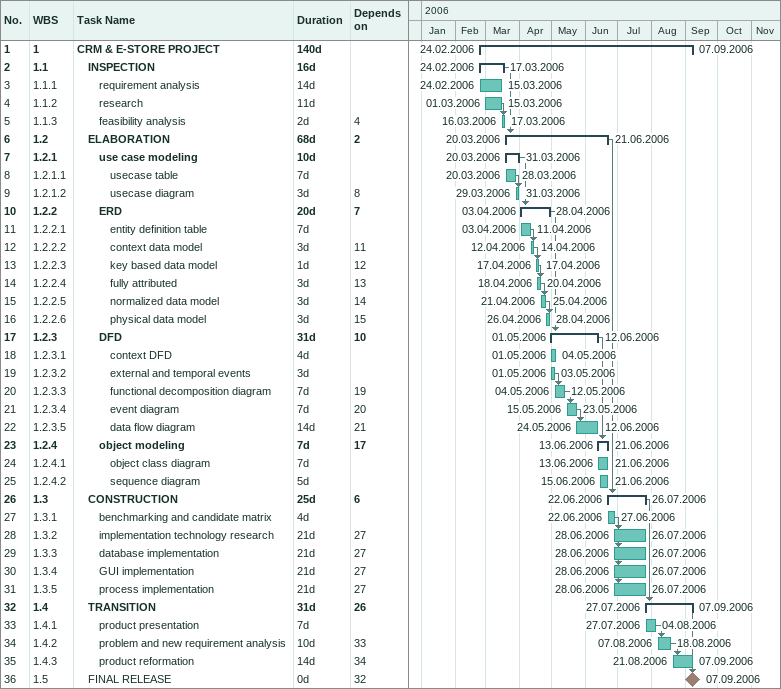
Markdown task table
| ID | WBS | Task | Duration | Start | Finish | Predecessors |
|---|---|---|---|---|---|---|
| 1 | 1 | **CRM & E-STORE PROJECT** | 140d | 2006-02-24 | 2006-09-07 |  |
| 2 | 1.1 | **INSPECTION** | 16d | 2006-02-24 | 2006-03-17 |  |
| 3 | 1.1.1 | requirement analysis | 14d | 2006-02-24 | 2006-03-15 |  |
| 4 | 1.1.2 | research | 11d | 2006-03-01 | 2006-03-15 |  |
| 5 | 1.1.3 | feasibility analysis | 2d | 2006-03-16 | 2006-03-17 | 4 |
| 6 | 1.2 | **ELABORATION** | 68d | 2006-03-20 | 2006-06-21 | 2 |
| 7 | 1.2.1 | **use case modeling** | 10d | 2006-03-20 | 2006-03-31 |  |
| 8 | 1.2.1.1 | usecase table | 7d | 2006-03-20 | 2006-03-28 |  |
| 9 | 1.2.1.2 | usecase diagram | 3d | 2006-03-29 | 2006-03-31 | 8 |
| 10 | 1.2.2 | **ERD** | 20d | 2006-04-03 | 2006-04-28 | 7 |
| 11 | 1.2.2.1 | entity definition table | 7d | 2006-04-03 | 2006-04-11 |  |
| 12 | 1.2.2.2 | context data model | 3d | 2006-04-12 | 2006-04-14 | 11 |
| 13 | 1.2.2.3 | key based data model | 1d | 2006-04-17 | 2006-04-17 | 12 |
| 14 | 1.2.2.4 | fully attributed | 3d | 2006-04-18 | 2006-04-20 | 13 |
| 15 | 1.2.2.5 | normalized data model | 3d | 2006-04-21 | 2006-04-25 | 14 |
| 16 | 1.2.2.6 | physical data model | 3d | 2006-04-26 | 2006-04-28 | 15 |
| 17 | 1.2.3 | **DFD** | 31d | 2006-05-01 | 2006-06-12 | 10 |
| 18 | 1.2.3.1 | context DFD | 4d | 2006-05-01 | 2006-05-04 |  |
| 19 | 1.2.3.2 | external and temporal events | 3d | 2006-05-01 | 2006-05-03 |  |
| 20 | 1.2.3.3 | functional decomposition diagram | 7d | 2006-05-04 | 2006-05-12 | 19 |
| 21 | 1.2.3.4 | event diagram | 7d | 2006-05-15 | 2006-05-23 | 20 |
| 22 | 1.2.3.5 | data flow diagram | 14d | 2006-05-24 | 2006-06-12 | 21 |
| 23 | 1.2.4 | **object modeling** | 7d | 2006-06-13 | 2006-06-21 | 17 |
| 24 | 1.2.4.1 | object class diagram | 7d | 2006-06-13 | 2006-06-21 |  |
| 25 | 1.2.4.2 | sequence diagram | 5d | 2006-06-15 | 2006-06-21 |  |
| 26 | 1.3 | **CONSTRUCTION** | 25d | 2006-06-22 | 2006-07-26 | 6 |
| 27 | 1.3.1 | benchmarking and candidate matrix | 4d | 2006-06-22 | 2006-06-27 |  |
| 28 | 1.3.2 | implementation technology research | 21d | 2006-06-28 | 2006-07-26 | 27 |
| 29 | 1.3.3 | database implementation | 21d | 2006-06-28 | 2006-07-26 | 27 |
| 30 | 1.3.4 | GUI implementation | 21d | 2006-06-28 | 2006-07-26 | 27 |
| 31 | 1.3.5 | process implementation | 21d | 2006-06-28 | 2006-07-26 | 27 |
| 32 | 1.4 | **TRANSITION** | 31d | 2006-07-27 | 2006-09-07 | 26 |
| 33 | 1.4.1 | product presentation | 7d | 2006-07-27 | 2006-08-04 |  |
| 34 | 1.4.2 | problem and new requirement analysis | 10d | 2006-08-07 | 2006-08-18 | 33 |
| 35 | 1.4.3 | product reformation | 14d | 2006-08-21 | 2006-09-07 | 34 |
| 36 | 1.5 | FINAL RELEASE | 0d | 2006-09-07 | 2006-09-07 | 32 |
